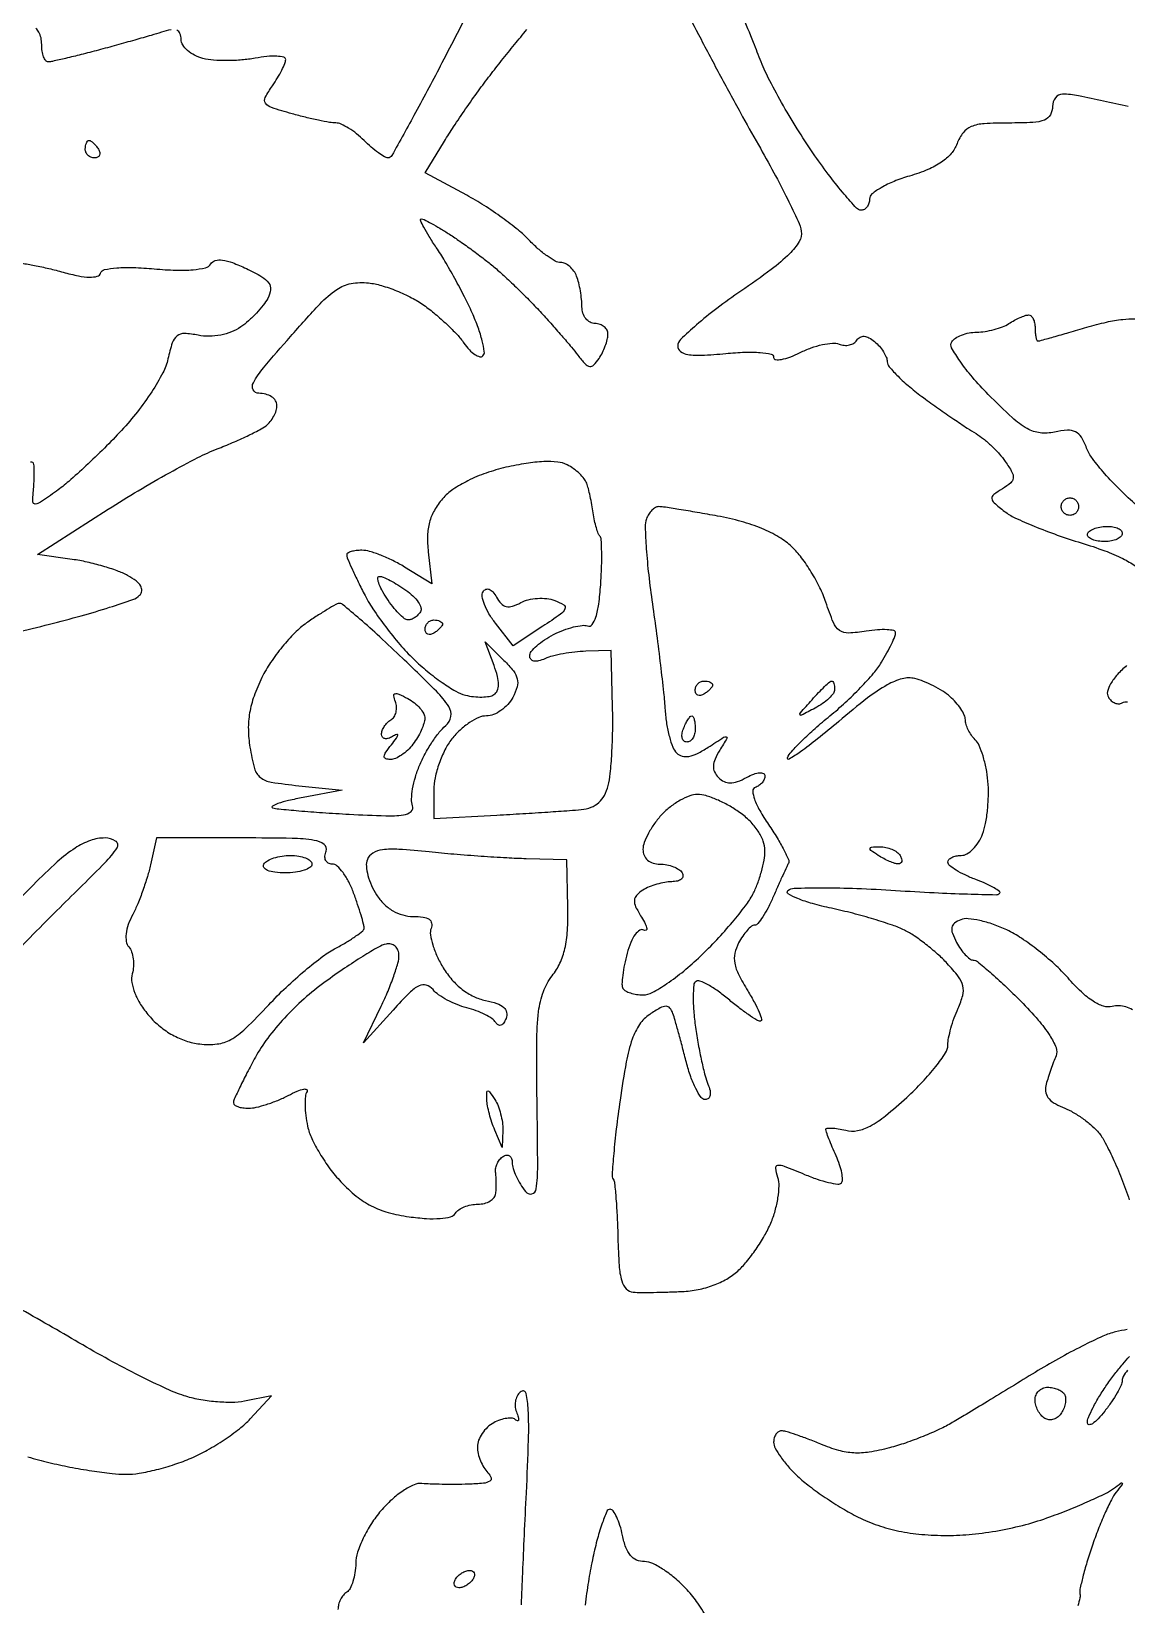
# Model space of a CAD drawing. Extents: x 0 to 102, y 0 to 135.
# Drawn here: x 30.61 to 41.24, y 43.66 to 58.92 of the extents above; entities that cross this region are included whole.
import ezdxf

# ---------------------------------------------------------------- set-up
doc = ezdxf.new("R2010")
doc.units = 0
doc.header["$MEASUREMENT"] = 0

msp = doc.modelspace()

# ---------------------------------------------------------------- linework, layer by layer
for points in [[(41.258741, 58.196565, 0.002847), (40.777221, 58.298922, 0.05103), (40.62012, 58.314968, 0.236135), (40.551436, 58.280599, 0.162165), (40.5234, 58.196429, -0.124618), (40.502486, 58.113819, -0.180211), (40.446347, 58.064752, -0.078768), (40.332469, 58.041136, -0.011818), (40.098306, 58.0356, 0.014606), (39.859303, 58.028617, 0.080605), (39.734023, 58.000696, 0.135435), (39.656216, 57.941624, 0.072343), (39.597064, 57.835315, -0.087064), (39.539269, 57.738242, -0.065977), (39.446599, 57.655587, -0.051571), (39.313802, 57.584153, -0.025846), (39.133858, 57.520746, 0.024158), (38.985604, 57.469066, 0.034618), (38.860498, 57.408181, 0.037174), (38.77049, 57.34707, 0.228883), (38.7468, 57.298031, -0.072432), (38.740766, 57.256596, -0.087312), (38.723204, 57.221451, -0.100468), (38.697106, 57.197957, -0.133962), (38.666474, 57.1896, -0.210303), (38.620413, 57.20987, -0.009139), (38.501153, 57.34492, -0.014216), (38.363955, 57.515739, -0.009524), (38.216476, 57.71835, -0.012436), (38.063828, 57.948677, -0.009989), (37.910863, 58.20361, -0.010125), (37.778909, 58.44503, -0.025256), (37.695207, 58.6278, 0.000257), (37.619738, 58.81704, 0.000097), (37.514255, 59.081001, 0.000096), (37.399489, 59.367867, 0.000118)], [(36.920209, 59.22, 0.004449), (37.085838, 58.895622, 0.002671), (37.287954, 58.513326, 0.002674), (37.493082, 58.135172, 0.00466), (37.667775, 57.8241, -0.006638), (37.81857, 57.553079, -0.008404), (37.950338, 57.298522, -0.006851), (38.053898, 57.082568, -0.065592), (38.084248, 56.985297, -0.18337), (38.06501, 56.885937, -0.059037), (37.969991, 56.766469, -0.035556), (37.793576, 56.614874, -0.010115), (37.49895, 56.405175, 0.012026), (37.263957, 56.236564, 0.017476), (37.065772, 56.075843, 0.013138), (36.912855, 55.935483, 0.203208), (36.8856, 55.87119, 0.239785), (36.912471, 55.818379, 0.119687), (36.983627, 55.789032, 0.051261), (37.116915, 55.782293, 0.010667), (37.3509, 55.799463, -0.014592), (37.538226, 55.811731, -0.029316), (37.686312, 55.808414, -0.03306), (37.791021, 55.792899, -0.353061), (37.8162, 55.761686, 0.378539), (37.835407, 55.739951, 0.075535), (37.891704, 55.741498, 0.046928), (37.974606, 55.764624, 0.024233), (38.073235, 55.807994, -0.03022), (38.180518, 55.853646, -0.032198), (38.290296, 55.884919, -0.034043), (38.387391, 55.899106, -0.111315), (38.451225, 55.889805, 0.071981), (38.501393, 55.878444, 0.074609), (38.552084, 55.881997, 0.08171), (38.595512, 55.899441, 0.118602), (38.624722, 55.928403, -0.127098), (38.655304, 55.957725, -0.149374), (38.694383, 55.966258, -0.106971), (38.741848, 55.951851, -0.046256), (38.796632, 55.914349, -0.041077), (38.842544, 55.869397, -0.037871), (38.881879, 55.816362, -0.040074), (38.909551, 55.763512, -0.092409), (38.919211, 55.719891, 0.170819), (38.939039, 55.669073, 0.019675), (39.023868, 55.577967, 0.021894), (39.137252, 55.474866, 0.0162), (39.270982, 55.3707, 0.003722), (39.416292, 55.266541, 0.003607), (39.564659, 55.163448, 0.003562), (39.696483, 55.074625, 0.01328), (39.781264, 55.021561, -0.03672), (39.852048, 54.9725, -0.020136), (39.931417, 54.902921, -0.019974), (40.006707, 54.825404, -0.029976), (40.065324, 54.751559, -0.023176), (40.130219, 54.649115, -0.156342), (40.142481, 54.59106, -0.195217), (40.117374, 54.543717, -0.039492), (40.038281, 54.487411, 0.025746), (39.952446, 54.42979, 0.260099), (39.93555, 54.391874, 0.193769), (39.956905, 54.350094, 0.014343), (40.0581, 54.267118, 0.055325), (40.158774, 54.205729, 0.011847), (40.346491, 54.123393, 0.012242), (40.569732, 54.038044, 0.011394), (40.802258, 53.961528, -0.014368), (41.030186, 53.88502, -0.02789), (41.206405, 53.808776, -0.029647), (41.327352, 53.738981, -0.343003)], [(34.888606, 59.190842, -0.003171), (34.595537, 58.618226, -0.005151), (34.33851, 58.135997, -0.001191), (34.109364, 57.718909, -0.272854), (34.07265, 57.697235, -0.137545), (34.038315, 57.706842, -0.020629), (33.978136, 57.746913, -0.02187), (33.909433, 57.801616, -0.017311), (33.84, 57.8664, 0.028212), (33.767454, 57.931191, 0.029929), (33.689438, 57.986036, 0.031354), (33.617065, 58.024659, 0.106162), (33.56505, 58.036072, -0.042658), (33.505213, 58.041455, -0.00792), (33.396677, 58.062423, -0.00844), (33.270224, 58.091172, -0.007612), (33.140364, 58.125114, -0.01047), (32.940649, 58.185107, -0.163355), (32.88402, 58.226973, -0.280741), (32.880472, 58.283259, -0.031653), (32.950014, 58.397266, 0.016278), (32.999241, 58.472656, 0.019), (33.040828, 58.547369, 0.018287), (33.070974, 58.612525, 0.099521), (33.0786, 58.650458, 0.349156), (33.059958, 58.673899, 0.044833), (32.991784, 58.683332, 0.036847), (32.896373, 58.680873, 0.021507), (32.783056, 58.664623, -0.025755), (32.654375, 58.647282, -0.01952), (32.512037, 58.641099, -0.019873), (32.377669, 58.645853, -0.042726), (32.275456, 58.662401, -0.05476), (32.194356, 58.692494, -0.062713), (32.125691, 58.738468, -0.072495), (32.079121, 58.79256, -0.142471), (32.0634, 58.846613, 0.093455), (32.052445, 58.904711, 0.214433), (32.021338, 58.935214, 0.134939)], [(30.452264, 53.092476, 0.004131), (30.783847, 53.172232, 0.006872), (31.093731, 53.254022, 0.009583), (31.368414, 53.33628, 0.006447), (31.594834, 53.412074, 0.112845), (31.66008, 53.45304, 0.166494), (31.681166, 53.496092, 0.169133), (31.671248, 53.54271, 0.097447), (31.625726, 53.592666, 0.034391), (31.543733, 53.645079, 0.038173), (31.443641, 53.690222, 0.01623), (31.303695, 53.735814, 0.015948), (31.15053, 53.775019, 0.020149), (31.006638, 53.800966), (30.668976, 53.8479), (31.356584, 54.288892, -0.008449), (31.646917, 54.468245, -0.007822), (31.950646, 54.642481, -0.007833), (32.225825, 54.789087, -0.025811), (32.413346, 54.873334, 0.0086), (32.56243, 54.934237, 0.009363), (32.705125, 54.998605, 0.008911), (32.825115, 55.058099, 0.044751), (32.88825, 55.09835, 0.060205), (32.928717, 55.138165, 0.045766), (32.962936, 55.190191, 0.046778), (32.986267, 55.245866, 0.075981), (32.994, 55.296459, 0.149423), (32.980415, 55.340903, 0.098703), (32.942196, 55.378766, 0.082002), (32.885069, 55.404299, 0.064258), (32.817646, 55.413, -0.285582), (32.762814, 55.447099, -0.246526), (32.764556, 55.515875, -0.047608), (32.864451, 55.660681, -0.005368), (33.124761, 55.963679, -0.008147), (33.412579, 56.28093, -0.054199), (33.574354, 56.419816, -0.104366), (33.71372, 56.477617, -0.073865), (33.883509, 56.484022, -0.044331), (34.007856, 56.459028, -0.024196), (34.154913, 56.407777, -0.023931), (34.300431, 56.340761, -0.03485), (34.420874, 56.267065, -0.019473), (34.530485, 56.182396, -0.015119), (34.643123, 56.082222, -0.015368), (34.742592, 55.982262, -0.035312), (34.809434, 55.899876, 0.03473), (34.862065, 55.83485, 0.057875), (34.915642, 55.789236, 0.082933), (34.961961, 55.768318, 0.26712), (34.993392, 55.776792, 0.237068), (35.007201, 55.818484, 0.024749), (34.986611, 55.922637, 0.026491), (34.947199, 56.051122, 0.018098), (34.889588, 56.192566, 0.01194), (34.814175, 56.34994, 0.007916), (34.720512, 56.526999, 0.00797), (34.624021, 56.696173, 0.015349), (34.5405, 56.827929, -0.009938), (34.471482, 56.934243, -0.018397), (34.420417, 57.02361, -0.015943), (34.387188, 57.092318, -0.542859), (34.395426, 57.105, -0.11731), (34.42218, 57.098635, -0.007699), (34.493057, 57.06151, -0.01083), (34.576713, 57.013661, -0.007859), (34.667788, 56.95695, -0.009368), (34.770435, 56.888016, -0.005652), (34.889598, 56.802687, -0.00566), (35.006118, 56.715197, -0.00987), (35.100419, 56.6397, -0.012742), (35.195578, 56.556184, -0.005785), (35.315981, 56.442344, -0.005724), (35.440257, 56.319305, -0.007815), (35.549191, 56.205451, -0.004528), (35.652139, 56.092394, -0.00391), (35.758229, 55.971862, -0.003938), (35.852697, 55.861074, -0.011412), (35.915676, 55.782451, 0.021081), (35.986404, 55.69757, 0.172704), (36.030148, 55.67413, 0.243891), (36.070192, 55.687782, 0.043549), (36.121297, 55.7514, 0.032582), (36.153899, 55.807743, 0.026147), (36.181647, 55.872087, 0.026859), (36.201035, 55.93451, 0.058868), (36.207505, 55.98405, 0.119708), (36.19823, 56.024381, 0.102025), (36.171143, 56.058736, 0.093279), (36.130268, 56.081802, 0.082121), (36.0819, 56.0898, -0.127041), (36.033505, 56.102298, -0.100761), (35.992277, 56.13747, -0.089645), (35.964561, 56.190083, -0.076657), (35.955, 56.252081, 0.025883), (35.951276, 56.323968, 0.017054), (35.939916, 56.406001, 0.017174), (35.923349, 56.485256, 0.03151), (35.903649, 56.548181, 0.062095), (35.876328, 56.599348, 0.06067), (35.837096, 56.642691, 0.065947), (35.792441, 56.67209, 0.113113), (35.749196, 56.682, -0.126848), (35.696512, 56.695584, -0.027695), (35.616463, 56.745779, -0.027161), (35.527776, 56.816006, -0.02314), (35.442121, 56.89912, 0.034139), (35.335927, 56.997724, 0.014123), (35.180001, 57.116719, 0.013896), (35.005058, 57.235336, 0.017404), (34.836229, 57.334991), (34.43431, 57.553742), (34.619249, 57.858121, -0.009855), (34.708517, 57.998721, -0.005048), (34.825695, 58.171665, -0.005014), (34.950017, 58.347428, -0.00752), (35.062344, 58.498079, -0.004134), (35.175112, 58.642185, -0.003174), (35.300582, 58.797784, -0.003209), (35.419816, 58.941846, -0.007611)], [(31.965341, 58.939978, 0.031492), (31.87305, 58.91677, -0.006443), (31.772216, 58.885972, -0.00182), (31.614359, 58.840594, -0.001834), (31.435608, 58.790623, -0.001937), (31.2597, 58.742873, -0.00326), (31.093048, 58.69949, -0.004453), (30.942318, 58.662726, -0.002951), (30.815506, 58.633778, -0.050719), (30.77325, 58.628804, -0.239122), (30.748932, 58.640659, -0.07188), (30.728438, 58.677797, -0.054547), (30.714428, 58.732268, -0.035705), (30.7098, 58.797, 0.052817), (30.702943, 58.861735, 0.072651), (30.682572, 58.916497, 0.092528), (30.652482, 58.953276, 0.176956)], [(30.516798, 56.675472, -0.009556), (30.63961, 56.653842, -0.0097), (30.779453, 56.623619, -0.009641), (30.918304, 56.587939, 0.017116), (31.067366, 56.552001, 0.045166), (31.176378, 56.539732, 0.072051), (31.248924, 56.54863, 0.250859), (31.282101, 56.580003, -0.269243), (31.319697, 56.61318, -0.029794), (31.437833, 56.629521, -0.027791), (31.599737, 56.633134, -0.014294), (31.802243, 56.620595, 0.014441), (32.014061, 56.607541, 0.0299), (32.179685, 56.612032, 0.035874), (32.29936, 56.631174, 0.199302), (32.351099, 56.668406, -0.190098), (32.394798, 56.701045, -0.099288), (32.463639, 56.705725, -0.058576), (32.561924, 56.680934, -0.020221), (32.696794, 56.62319, -0.019639), (32.846767, 56.544302, -0.106407), (32.914553, 56.48296, -0.189733), (32.931079, 56.417761, -0.09141), (32.904436, 56.334325, -0.044148), (32.860555, 56.267294, -0.021916), (32.794147, 56.190298, -0.021564), (32.71782, 56.115968, -0.029512), (32.642651, 56.056412, -0.058779), (32.553201, 56.008287, -0.046261), (32.447488, 55.977464, -0.045501), (32.335904, 55.966233, -0.051738), (32.22897, 55.976316, 0.037846), (32.09618, 55.992562, 0.179641), (32.024462, 55.969636, 0.149587), (31.97761, 55.902447, 0.023942), (31.935339, 55.746114, -0.067962), (31.885893, 55.61146, -0.022112), (31.778199, 55.428432, -0.021545), (31.638923, 55.232991, -0.022452), (31.485144, 55.053038, -0.009052), (31.318277, 54.880994, -0.008075), (31.138914, 54.708314, -0.008129), (30.97267, 54.558334, -0.02475), (30.853312, 54.464109, -0.005475), (30.697122, 54.355449, -0.134843), (30.647739, 54.3386, -0.422208), (30.624501, 54.359744, -0.034882), (30.627785, 54.450393, 0.011409), (30.633547, 54.519545, 0.008515), (30.636858, 54.595999, 0.008617), (30.63751, 54.668189, 0.019331), (30.634942, 54.722928, 0.477189), (30.601915, 54.745272, 0.052694)], [(41.34144, 54.326149, -0.017572), (41.179264, 54.475345, -0.018175), (41.029849, 54.63395, -0.018216), (40.910872, 54.780237, -0.070881), (40.854564, 54.882131, 0.044713), (40.803572, 54.986974, 0.14299), (40.746972, 55.039143, 0.133257), (40.668623, 55.054673, 0.03675), (40.543191, 55.036647, -0.082494), (40.40265, 55.02939, -0.101269), (40.277938, 55.07001, -0.057648), (40.131824, 55.176969, -0.011477), (39.899121, 55.402623, -0.016951), (39.745811, 55.569207, -0.025918), (39.625742, 55.72449, -0.023616), (39.544292, 55.854649, -0.272861), (39.545497, 55.912505, -0.11313), (39.580692, 55.948162, -0.049304), (39.640406, 55.978351, -0.045363), (39.712989, 55.999136, -0.045342), (39.788143, 56.006495, 0.036864), (39.868401, 56.012985, 0.026589), (39.956328, 56.031501, 0.02703), (40.038478, 56.058247, 0.051278), (40.1004, 56.0898, -0.019837), (40.15364, 56.121286, -0.02047), (40.208662, 56.148099, -0.020703), (40.258055, 56.167321, -0.077483), (40.29075, 56.173105, -0.193208), (40.314973, 56.163951, -0.090249), (40.335562, 56.136743, -0.068991), (40.349526, 56.095972, -0.048097), (40.3542, 56.0475, 0.020003), (40.356147, 55.99886, 0.032317), (40.362115, 55.957877, 0.03451), (40.370662, 55.927955, 0.315809), (40.381145, 55.9206, 0.067621), (40.401222, 55.923328, 0.000769), (40.532032, 55.959757, 0.002351), (40.682978, 56.002812, 0.00153), (40.856964, 56.053901, -0.016208), (41.047583, 56.103847, -0.029923), (41.205566, 56.129994, -0.034341), (41.325804, 56.134268, -0.190318)], [(41.243521, 52.770438, 0.031056), (41.151548, 52.680815, 0.052424), (41.088051, 52.594, 0.069437), (41.057276, 52.518724, 0.203495), (41.065589, 52.464477, 0.07145), (41.094649, 52.42971, 0.086731), (41.130611, 52.40722, 0.100346), (41.167699, 52.400248, 0.135668), (41.200294, 52.409758, -0.194233), (41.252713, 52.41875, -0.010732)], [(30.403522, 49.926106, -0.008359), (30.624891, 50.161102, -0.005467), (30.887551, 50.42492, 0.002588), (31.323589, 50.857866, 0.051848), (31.441307, 51.003384, 0.415205), (31.427422, 51.068364, 0.144286), (31.325503, 51.0984, 0.086164), (31.182591, 51.073588, 0.058495), (31.034318, 51.000004, 0.039668), (30.859649, 50.865331, 0.013604), (30.628631, 50.644297, 0.006064), (30.450852, 50.460275, 0.007298)], [(41.299331, 49.43088, 0.062066), (41.236633, 49.458347, 0.060844), (41.16765, 49.470003, 0.075549), (41.102999, 49.463192, -0.14487), (41.019985, 49.465846, -0.063322), (40.919647, 49.513842, -0.046634), (40.804114, 49.604596, -0.022783), (40.674089, 49.739716, 0.02737), (40.544715, 49.871715, 0.018905), (40.385051, 50.006994, 0.019112), (40.221161, 50.125708, 0.036617), (40.079935, 50.20572, 0.02648), (39.949112, 50.259391, 0.029412), (39.817812, 50.2968, 0.03066), (39.703421, 50.314961, 0.116158), (39.632137, 50.305269, 0.070802), (39.571795, 50.271692, 0.187764), (39.546416, 50.23034, 0.13666), (39.55172, 50.173098, 0.031852), (39.592128, 50.084455, 0.029147), (39.632105, 50.019203, 0.036515), (39.676775, 49.964071, 0.039685), (39.71966, 49.925108, 0.166049), (39.752185, 49.914, -0.172402), (39.794291, 49.899037, -0.007382), (39.916805, 49.796334, -0.011898), (40.059624, 49.666915, -0.00812), (40.215937, 49.513435, -0.015718), (40.383817, 49.332091, -0.035477), (40.49623, 49.182523, -0.047333), (40.557919, 49.063737, -0.197153), (40.55753, 48.984685, 0.009647), (40.534064, 48.925058, 0.005273), (40.507479, 48.851107, 0.005252), (40.482044, 48.775382, 0.00833), (40.462029, 48.709958, 0.100877), (40.456552, 48.64091, 0.124023), (40.479783, 48.580786, 0.099688), (40.533952, 48.529651, 0.048207), (40.619677, 48.487017, -0.036664), (40.706442, 48.446331, -0.022628), (40.802157, 48.386718, -0.022646), (40.891894, 48.318846, -0.037357), (40.960284, 48.252859, -0.059176), (41.025335, 48.159861, -0.014471), (41.109011, 47.992334, -0.014625), (41.194306, 47.793399, -0.014122), (41.268895, 47.5875, -0.012368)], [(30.57601, 45.094603, 0.019403), (30.780234, 45.038091, 0.01061), (30.98345, 44.994791, 0.009283), (31.197563, 44.958004, 0.009373), (31.392258, 44.931988, 0.027297), (31.527636, 44.923922, 0.043452), (31.656117, 44.93447, 0.018706), (31.824544, 44.969696, 0.018342), (32.002158, 45.020819, 0.023087), (32.162136, 45.081604, 0.02575), (32.317569, 45.15876, 0.018933), (32.481553, 45.259325, 0.01923), (32.629782, 45.366593, 0.039858), (32.734762, 45.463331), (32.940824, 45.686055), (32.678886, 45.633667, -0.047802), (32.555292, 45.621034, -0.024051), (32.398474, 45.627586, -0.02364), (32.235659, 45.650052, -0.032251), (32.092123, 45.686531, -0.030353), (31.922283, 45.753196, -0.007921), (31.658374, 45.880864, -0.008021), (31.361818, 46.03618, -0.008124), (31.071665, 46.200291, 0.002546), (30.779476, 46.369883, 0.002329), (30.476791, 46.541643, 0.002327)], [(41.249302, 46.328642, 0.024642), (41.13675, 46.306751, 0.045917), (41.012711, 46.263828, 0.010329), (40.810908, 46.167445, 0.010626), (40.581794, 46.045979, 0.010114), (40.3542, 45.912945, -0.000517), (40.125054, 45.773035, -0.000488), (39.891279, 45.630944, -0.000485), (39.684054, 45.505542, -0.00171), (39.5505, 45.42552, -0.025885), (39.427876, 45.360958, -0.012869), (39.266545, 45.291387, -0.012738), (39.095259, 45.22771, -0.018259), (38.940243, 45.180786, -0.024009), (38.74462, 45.13921, -0.053712), (38.593052, 45.131004, -0.0565), (38.448006, 45.155323, -0.029204), (38.274262, 45.216272, 0.007845), (38.150303, 45.265796, 0.009844), (38.033843, 45.30761, 0.008232), (37.935382, 45.338993, 0.073154), (37.890468, 45.3456, 0.147782), (37.862146, 45.337042, 0.098957), (37.838016, 45.312973, 0.082567), (37.821748, 45.276991, 0.065055), (37.8162, 45.234528, 0.126626), (37.830786, 45.177857, 0.027894), (37.884541, 45.09204, 0.027315), (37.959792, 44.997054, 0.023315), (38.04885, 44.905435, 0.026769), (38.163336, 44.809118, 0.01331), (38.317787, 44.699022, 0.013172), (38.484307, 44.59315, 0.01885), (38.63768, 44.508908, 0.03379), (38.827424, 44.429348, 0.031444), (39.030739, 44.37382, 0.029188), (39.253487, 44.341206, 0.02176), (39.501656, 44.3304, 0.025281), (39.743179, 44.34262, 0.019472), (40.004512, 44.379459, 0.019384), (40.263761, 44.436819, 0.024154), (40.499076, 44.510852, 0.007789), (40.695835, 44.58687, 0.008809), (40.88215, 44.666055, 0.008163), (41.037954, 44.738611, 0.047017), (41.1156, 44.785802, -0.003365), (41.189305, 44.839921, -0.405181), (41.199897, 44.838392, -0.338686), (41.19995, 44.826514, -0.003046), (41.142223, 44.751326, 0.048451), (41.095011, 44.676694, 0.011641), (41.032029, 44.544268, 0.011847), (40.966586, 44.388163, 0.011494), (40.907911, 44.227562, 0.008344), (40.857769, 44.071356, 0.011321), (40.818074, 43.928638, 0.008406), (40.789842, 43.80905, 0.113122), (40.790302, 43.764336, -0.11822), (40.79031, 43.724537, -0.018515), (40.769061, 43.648398, -0.019709)], [(41.251505, 45.934714, 0.027766), (41.211058, 45.872824, 0.131587), (41.2002, 45.832282, -0.112042), (41.190362, 45.78893, -0.018834), (41.150498, 45.713094, -0.019793), (41.09578, 45.626053, -0.016432), (41.031, 45.537885, -0.021036), (40.965887, 45.461912, -0.055182), (40.911502, 45.415177, -0.160853), (40.877898, 45.40549, -0.40304), (40.8618, 45.422217, -0.101143), (40.872953, 45.476787, -0.017725), (40.917715, 45.572203, -0.01859), (40.979275, 45.68193, -0.015746), (41.05215, 45.793176, -0.009949), (41.129683, 45.899219, -0.012851), (41.205223, 45.993223, -0.010633), (41.271511, 46.068213, -0.102209)], [(35.367837, 43.657177, -0.000535), (35.380412, 43.966193, -0.000913), (35.396386, 44.332597, -0.00065), (35.415561, 44.742945, 0.004113), (35.436114, 45.259464, 0.020385), (35.433433, 45.550202, 0.040219), (35.412657, 45.708645, 0.518577), (35.366259, 45.728438, 0.114932), (35.332195, 45.694575, 0.081859), (35.311354, 45.644748, 0.075594), (35.306607, 45.586914, 0.074487), (35.319204, 45.529971, -0.019783), (35.33597, 45.480516, -0.088975), (35.339303, 45.450282, -0.432815), (35.330247, 45.442866, -0.165135), (35.313848, 45.450952, 0.168727), (35.280394, 45.467157, 0.060025), (35.226525, 45.466989, 0.051153), (35.16264, 45.452351, 0.041007), (35.097877, 45.424247, 0.066006), (35.037421, 45.380793, 0.055418), (34.986235, 45.32064, 0.057629), (34.951465, 45.25372, 0.091265), (34.9398, 45.190343, 0.057331), (34.947232, 45.125742, 0.038899), (34.969622, 45.055076, 0.039095), (35.002437, 44.989296, 0.061203), (35.04132, 44.93952, -0.108118), (35.072796, 44.890413, -0.364021), (35.060884, 44.85712, -0.111046), (34.997825, 44.837076, -0.013305), (34.85097, 44.828258, -0.006502), (34.727691, 44.825747, -0.005671), (34.598632, 44.826261, -0.005711), (34.48194, 44.829383, -0.016787), (34.401808, 44.835141, 0.132857), (34.324383, 44.822737, 0.041093), (34.220176, 44.765107, 0.037408), (34.108149, 44.677787, 0.031567), (34.003396, 44.569934, 0.034534), (33.91086, 44.445301, 0.030534), (33.832095, 44.304014, 0.031799), (33.776982, 44.167593, 0.076466), (33.758838, 44.060443, -0.033875), (33.751286, 43.969464, -0.038555), (33.731559, 43.884301, -0.042063), (33.703611, 43.816073, -0.13694), (33.6708, 43.7805, 0.084594), (33.638418, 43.751964, 0.053428), (33.611051, 43.709538, 0.051877), (33.592472, 43.660548, 0.064795), (33.5862, 43.61235, 0.086115)], [(37.180339, 43.512713, 0.02247), (37.079895, 43.672875, 0.033886), (36.977279, 43.80165, 0.029457), (36.869048, 43.906878, 0.031762), (36.751772, 43.995833, 0.033524), (36.642282, 44.058292, 0.113327), (36.562544, 44.0766, -0.102703), (36.486123, 44.092465, -0.115647), (36.426032, 44.137173, -0.087723), (36.380826, 44.215061, -0.038391), (36.34839, 44.3304, 0.024857), (36.323865, 44.427624, 0.036672), (36.29204, 44.509646, 0.040685), (36.258034, 44.568391, 0.245968), (36.227841, 44.5842, 0.302408), (36.19588, 44.562924, 0.015195), (36.14873, 44.439809, 0.020158), (36.100483, 44.281061, 0.012765), (36.056526, 44.092657, 0.010618), (36.017652, 43.881955, 0.008695), (35.984823, 43.655276, 0.008803)]]:
    msp.add_lwpolyline(points, format="xyb")
for points in [[(31.170107, 57.8664, -0.151918), (31.187935, 57.860855, -0.038439), (31.211814, 57.841549, -0.035638), (31.236943, 57.814183, -0.029505), (31.2597, 57.7818, -0.082592), (31.272941, 57.749474, -0.161196), (31.270309, 57.722051, -0.182303), (31.252421, 57.703823, -0.108972), (31.222393, 57.6972, -0.093332), (31.188193, 57.70364, -0.09642), (31.159118, 57.722051, -0.099167), (31.139658, 57.74952, -0.105053), (31.1328, 57.7818, -0.042167), (31.135536, 57.814189, -0.061769), (31.143759, 57.841549, -0.081139), (31.155841, 57.860101, -0.210953)], [(35.811729, 54.718794, 0.093714), (35.719366, 54.745994, 0.034999), (35.583692, 54.750003, 0.029243), (35.414974, 54.733261, 0.017591), (35.217465, 54.694754, 0.02677), (35.024245, 54.638929, 0.03143), (34.848507, 54.56512, 0.034616), (34.702833, 54.479831, 0.065815), (34.60182, 54.389376, 0.047004), (34.522201, 54.276687, 0.064506), (34.4748, 54.162129, 0.060021), (34.45613, 54.033004, 0.03451), (34.463258, 53.875734), (34.498906, 53.565169), (34.232903, 53.727368, 0.021966), (34.120196, 53.789475, 0.021427), (34.001549, 53.842014, 0.021905), (33.893562, 53.879029, 0.07119), (33.81885, 53.889884, 0.029222), (33.762127, 53.886687, 0.045668), (33.71429, 53.876691, 0.05755), (33.680895, 53.862088, 0.266982), (33.6708, 53.84453, 0.101212), (33.676999, 53.814218, 0.004467), (33.720294, 53.715259, 0.007398), (33.774739, 53.598441, 0.005202), (33.83929, 53.468592, 0.029046), (33.926143, 53.320296, 0.015299), (34.049957, 53.14631, 0.015171), (34.18805, 52.975343, 0.022565), (34.319852, 52.835243, 0.020304), (34.453383, 52.715701, 0.020157), (34.596486, 52.607079, 0.020491), (34.729032, 52.522498, 0.070391), (34.823354, 52.484117, 0.033143), (34.902967, 52.469659, 0.033052), (34.983865, 52.465829, 0.034946), (35.054691, 52.472124, 0.09909), (35.100959, 52.48933, 0.158453), (35.133325, 52.527529, 0.097314), (35.144835, 52.585925, 0.063819), (35.134547, 52.66659, 0.026006), (35.101129, 52.772245), (35.015124, 53.0019), (35.197455, 52.821857, -0.029757), (35.289417, 52.719554, -0.109751), (35.327313, 52.641915, -0.131506), (35.325271, 52.563551, -0.051004), (35.283716, 52.462307, -0.062595), (35.235074, 52.393655, -0.054578), (35.168843, 52.33553, -0.057409), (35.095905, 52.29601, -0.095758), (35.027564, 52.2828, 0.104811), (34.953767, 52.267159, 0.042231), (34.862999, 52.21732, 0.039402), (34.77106, 52.145182, 0.040074), (34.69214, 52.059891, 0.049743), (34.624974, 51.954433, 0.032388), (34.568306, 51.821498, 0.032483), (34.529531, 51.683149, 0.052126), (34.5168, 51.56136), (34.5168, 51.285739), (35.13015, 51.320152, 0.001236), (35.380037, 51.334791, 0.001332), (35.62368, 51.350321, 0.001256), (35.832699, 51.36473, 0.006386), (35.948952, 51.374532, 0.066594), (36.043128, 51.396571, 0.09098), (36.117508, 51.441595, 0.088307), (36.172573, 51.511263, 0.0592), (36.209801, 51.606, 0.040253), (36.230456, 51.722337, 0.009798), (36.245202, 51.916905, 0.009982), (36.253306, 52.14136, 0.009793), (36.252524, 52.3674), (36.239849, 52.9173), (35.991675, 52.910218, 0.02112), (35.885807, 52.902714, 0.016997), (35.772912, 52.885999, 0.017322), (35.669555, 52.863362, 0.041478), (35.59545, 52.837716, -0.042092), (35.534416, 52.816678, -0.105903), (35.487654, 52.814958, -0.179596), (35.458796, 52.831852, -0.173138), (35.4474, 52.863776, -0.171112), (35.462551, 52.906753, -0.040308), (35.515741, 52.962888, -0.036942), (35.590986, 53.021036, -0.029134), (35.68005, 53.07272, -0.026278), (35.776257, 53.115109, -0.029344), (35.872941, 53.14542, -0.030564), (35.957314, 53.161124, -0.117419), (36.009999, 53.155259, 0.33429), (36.053539, 53.168756, 0.079501), (36.089893, 53.240983, 0.044211), (36.118326, 53.368566, 0.015717), (36.136899, 53.554658, 0.008544), (36.145526, 53.723792, 0.012618), (36.14681, 53.872383, 0.007851), (36.142839, 53.995287, 0.18661), (36.12907, 54.026372, -0.109934), (36.112951, 54.051688, -0.017432), (36.094702, 54.108052, -0.018609), (36.077718, 54.177145, -0.015324), (36.064635, 54.25193, 0.009994), (36.051617, 54.331321, 0.008589), (36.034831, 54.414264, 0.008678), (36.016989, 54.48904, 0.024511), (36.001094, 54.540316, 0.081691), (35.976338, 54.584303, 0.03485), (35.930397, 54.634083, 0.033301), (35.872909, 54.681455, 0.037363)], [(40.6926, 54.3978, -0.099038), (40.724887, 54.391341, -0.097945), (40.752349, 54.372949, -0.097945), (40.770741, 54.345487, -0.099038), (40.7772, 54.3132, -0.099038), (40.770741, 54.280913, -0.097945), (40.752349, 54.253451, -0.097945), (40.724887, 54.235059, -0.099038), (40.6926, 54.2286, -0.099038), (40.660313, 54.235059, -0.097945), (40.632851, 54.253451, -0.097945), (40.614459, 54.280913, -0.099038), (40.608, 54.3132, -0.099038), (40.614459, 54.345487, -0.097945), (40.632851, 54.372949, -0.097945), (40.660313, 54.391341, -0.099038)], [(36.698207, 54.3132, 0.135969), (36.667461, 54.304681, 0.061873), (36.634339, 54.278754, 0.05466), (36.604024, 54.240792, 0.049598), (36.581492, 54.195938, 0.101212), (36.568434, 54.117361, 0.008015), (36.579706, 53.905267, 0.010617), (36.602775, 53.650656, 0.007931), (36.638601, 53.371088, -0.003081), (36.679288, 53.076289, -0.002919), (36.717111, 52.77565, -0.002898), (36.747483, 52.50924, -0.010245), (36.762484, 52.3377, 0.02299), (36.777338, 52.206475, 0.025422), (36.803898, 52.081569, 0.025957), (36.837225, 51.97833, 0.105702), (36.872886, 51.923274, 0.133466), (36.926374, 51.892646, 0.108259), (36.992654, 51.89006, 0.072516), (37.075757, 51.917735, 0.028457), (37.180631, 51.97822, -0.002301), (37.330652, 52.075534, -0.205865), (37.356243, 52.079789, -0.503996), (37.362524, 52.06476, -0.005102), (37.292843, 51.950608, 0.035107), (37.247011, 51.864278, 0.093119), (37.231001, 51.796566, 0.122112), (37.242467, 51.738984, 0.086673), (37.280486, 51.684874, 0.084138), (37.335001, 51.646159, 0.113688), (37.393765, 51.632819, 0.087858), (37.463653, 51.645423, 0.034438), (37.553317, 51.685739, -0.031123), (37.623899, 51.718039, -0.071027), (37.680865, 51.731084, -0.137229), (37.717039, 51.724148, -0.284471), (37.7316, 51.700627, -0.105108), (37.724557, 51.667495, -0.070319), (37.703921, 51.634528, -0.066251), (37.673393, 51.606722, -0.0713), (37.637374, 51.588691, 0.339589), (37.613727, 51.5537, 0.07095), (37.629593, 51.476264, 0.044137), (37.680468, 51.365908, 0.019013), (37.766363, 51.228358, -0.01221), (37.849742, 51.098793, -0.018466), (37.91526, 50.981788, -0.013559), (37.961979, 50.884183, -0.247197), (37.959798, 50.850866, 0.028044), (37.942537, 50.818812, 0.00251), (37.904175, 50.7358, 0.003263), (37.859534, 50.636195, 0.002541), (37.812262, 50.52735, -0.018117), (37.762561, 50.42202, -0.026169), (37.710567, 50.333167, -0.02441), (37.662415, 50.267204, -0.226617), (37.631429, 50.2524, 0.174902), (37.601181, 50.241485, 0.036274), (37.559747, 50.201698, 0.03405), (37.51597, 50.145881, 0.02641), (37.475979, 50.079798, 0.071601), (37.439386, 49.979062, 0.09869), (37.438547, 49.88305, 0.07023), (37.476633, 49.771212, 0.021281), (37.564503, 49.614498, -0.01354), (37.629786, 49.502176, -0.025578), (37.675183, 49.40778, -0.028906), (37.699695, 49.338338, -0.499293), (37.687262, 49.3218, -0.139675), (37.652656, 49.33166, -0.011153), (37.57217, 49.384094, -0.014408), (37.477871, 49.452637, -0.010541), (37.377099, 49.533866, 0.019936), (37.275982, 49.612285, 0.029173), (37.180661, 49.672238, 0.028737), (37.100927, 49.710327, 0.239892), (37.062283, 49.707125, 0.236404), (37.040499, 49.671828, 0.019422), (37.034948, 49.560482, 0.022755), (37.039774, 49.420748, 0.015421), (37.0574, 49.262409, 0.009129), (37.084225, 49.09615, 0.009339), (37.116921, 48.932246, 0.009142), (37.150539, 48.791121, 0.03813), (37.178705, 48.70845, -0.043862), (37.198408, 48.648378, -0.102759), (37.199558, 48.601357, -0.170866), (37.182784, 48.571981, -0.180298), (37.151712, 48.5604, -0.246033), (37.111147, 48.581647, -0.034087), (37.060838, 48.666018, -0.032612), (37.011118, 48.782209, -0.022137), (36.969284, 48.91995, 0.002267), (36.931175, 49.066065, 0.002466), (36.892778, 49.207775, 0.002314), (36.858733, 49.328827, 0.01211), (36.838083, 49.394879, 0.086564), (36.809042, 49.448049, 0.238086), (36.77131, 49.465386, 0.120326), (36.714869, 49.449384, 0.017594), (36.612664, 49.386587, 0.097898), (36.514275, 49.288999, 0.065579), (36.443222, 49.146785, 0.03827), (36.385319, 48.925442, 0.009361), (36.325004, 48.553207, 0.005437), (36.288628, 48.277219, 0.008168), (36.263456, 48.035681, 0.004005), (36.247192, 47.831504, 0.157548), (36.257879, 47.788032, -0.113629), (36.271937, 47.746623, -0.005212), (36.285519, 47.597084, -0.00845), (36.296871, 47.417864, -0.005938), (36.303837, 47.215884, 0.010491), (36.315489, 46.948708, 0.052913), (36.340772, 46.801678, 0.117711), (36.384732, 46.723153, 0.19396), (36.452508, 46.691003, 0.014933), (36.526763, 46.688782, 0.003688), (36.648664, 46.689677, 0.00377), (36.788296, 46.692785, 0.003768), (36.9279, 46.697999, 0.037129), (37.083037, 46.716562, 0.039828), (37.230001, 46.7577, 0.042055), (37.36076, 46.818718, 0.05461), (37.467553, 46.896546, 0.036572), (37.553316, 46.986999, 0.020258), (37.644858, 47.10863, 0.020109), (37.728051, 47.240023, 0.030425), (37.788533, 47.36106, 0.032019), (37.830593, 47.48051, 0.030087), (37.858102, 47.606852, 0.031456), (37.868631, 47.721798, 0.084143), (37.857237, 47.802979, -0.040931), (37.836192, 47.894712, -0.421308), (37.857496, 47.922518, -0.124175), (37.917348, 47.914842, -0.005287), (38.116451, 47.834113, 0.017062), (38.238717, 47.78786, 0.024983), (38.349332, 47.756342, 0.022589), (38.439055, 47.739787, 0.234851), (38.473587, 47.751387, 0.211524), (38.485726, 47.782826, 0.036253), (38.47782, 47.847911, 0.034062), (38.456381, 47.928037, 0.024499), (38.422142, 48.014123, -0.006457), (38.384476, 48.099705, -0.008657), (38.352688, 48.178289, -0.006337), (38.328175, 48.244537, -0.085639), (38.3238, 48.269892, -0.383942), (38.335197, 48.282546, -0.036914), (38.380243, 48.283928, -0.032253), (38.442259, 48.277227, -0.018452), (38.515946, 48.261598, 0.110265), (38.630094, 48.258599, 0.075343), (38.752682, 48.302486, 0.047558), (38.902418, 48.402576, 0.014613), (39.108146, 48.580661, 0.017633), (39.261334, 48.731595, 0.022605), (39.390684, 48.881373, 0.021311), (39.485568, 49.013017, 0.146513), (39.5082, 49.088594, -0.048772), (39.514939, 49.157512, -0.018619), (39.537152, 49.251468, -0.018229), (39.569029, 49.35242, -0.021308), (39.606761, 49.445556, 0.042179), (39.651708, 49.571332, 0.124989), (39.652638, 49.662288, 0.104168), (39.609576, 49.752339, 0.024442), (39.501011, 49.880575, 0.023086), (39.407342, 49.971993, 0.016423), (39.294588, 50.065859, 0.016629), (39.180841, 50.14847, 0.033589), (39.0852, 50.204216, 0.032882), (38.971317, 50.251674, 0.009583), (38.790328, 50.309636, 0.009586), (38.583528, 50.367225, 0.010123), (38.378382, 50.41573, -0.014629), (38.19338, 50.461236, -0.028666), (38.049807, 50.510054, -0.037808), (37.958492, 50.555371, -0.506134), (37.955382, 50.587177, -0.178841), (38.015676, 50.611066, -0.005304), (38.292246, 50.614577, -0.009968), (38.622536, 50.60868, -0.006641), (39.0006, 50.589356, 0.003437), (39.376185, 50.567745, 0.005434), (39.698497, 50.554931, 0.00163), (39.977146, 50.547794, 0.192968), (40.010221, 50.560202, 0.469314), (40.009338, 50.579008, 0.02995), (39.957028, 50.613757, 0.02688), (39.878306, 50.654016, 0.014516), (39.777571, 50.695419, -0.020078), (39.674383, 50.739177, -0.028932), (39.587328, 50.786631, -0.02845), (39.523408, 50.831668, -0.228904), (39.5082, 50.863148, -0.187366), (39.517994, 50.888367, -0.089406), (39.546092, 50.909797, -0.069229), (39.587831, 50.924328, -0.049233), (39.637194, 50.9292, 0.134408), (39.692347, 50.944299, 0.062535), (39.751453, 50.990109, 0.055338), (39.805295, 51.057238, 0.050569), (39.845022, 51.136549, 0.045041), (39.873373, 51.237689, 0.020886), (39.892632, 51.372877, 0.020493), (39.901145, 51.517554, 0.026826), (39.896398, 51.649899, 0.025505), (39.878837, 51.774068, 0.026534), (39.848873, 51.894145, 0.027446), (39.811934, 51.994567, 0.094792), (39.77317, 52.05167, -0.044293), (39.736518, 52.095462, -0.036761), (39.705532, 52.147763, -0.038219), (39.684243, 52.200305, -0.077294), (39.6774, 52.244308, 0.108662), (39.667275, 52.290347, 0.037301), (39.63391, 52.350345, 0.034987), (39.586005, 52.413097, 0.033917), (39.52935, 52.469257, 0.037357), (39.458614, 52.521761, 0.022512), (39.367859, 52.573583, 0.022482), (39.272479, 52.617195, 0.036251), (39.187494, 52.644553, 0.125978), (39.064587, 52.643118, 0.062528), (38.919273, 52.583861, 0.037519), (38.728187, 52.456719, 0.010361), (38.448166, 52.228968, -0.006981), (38.241934, 52.058902, -0.014871), (38.076891, 51.934507, -0.020732), (37.965932, 51.862651, -0.72605), (37.950303, 51.876435, -0.084555), (37.988829, 51.935665, -0.011765), (38.091027, 52.041289, -0.013185), (38.219392, 52.16135, -0.010839), (38.362437, 52.2828, 0.016308), (38.512012, 52.412636, 0.014209), (38.660045, 52.557883, 0.01443), (38.786429, 52.696958, 0.040387), (38.863756, 52.803453, 0.011192), (38.916157, 52.893937, 0.014072), (38.960402, 52.980099, 0.012221), (38.993371, 53.053568, 0.099671), (39.0006, 53.089472, 0.354615), (38.983493, 53.110559, 0.038586), (38.916907, 53.119301, 0.033745), (38.824927, 53.118008, 0.019841), (38.715687, 53.104703, -0.029146), (38.543179, 53.086942, -0.167792), (38.456455, 53.112648, -0.140385), (38.395792, 53.189031, -0.018371), (38.322823, 53.385559, 0.034533), (38.265431, 53.526053, 0.023251), (38.181816, 53.677901, 0.023463), (38.086686, 53.817924, 0.042263), (37.994387, 53.921446, 0.055711), (37.867549, 54.017242, 0.035429), (37.70196, 54.10026, 0.031127), (37.502228, 54.169045, 0.022297), (37.271912, 54.221721, 0.002334), (37.074399, 54.256762, 0.003199), (36.896317, 54.286328, 0.002075), (36.746551, 54.309572, 0.037473)], [(41.031, 54.120739, -0.044872), (41.095779, 54.1198, -0.067802), (41.150498, 54.106434, -0.091879), (41.187298, 54.083453, -0.210357), (41.2002, 54.054142, -0.201195), (41.187486, 54.023824, -0.084737), (41.150498, 53.998107, -0.064806), (41.095767, 53.980632, -0.044935), (41.031, 53.9748, -0.037503), (40.966204, 53.979667, -0.056318), (40.911502, 53.994363, -0.073935), (40.874132, 54.015888, -0.229038), (40.8618, 54.041397, -0.218405), (40.873934, 54.067851, -0.068155), (40.911502, 54.092175, -0.053734), (40.966213, 54.110983, -0.037158)], [(33.988426, 53.6364, -0.102116), (34.025778, 53.628691, -0.017323), (34.091905, 53.597423, -0.018293), (34.168097, 53.554512, -0.015379), (34.245591, 53.503711, -0.03802), (34.31456, 53.447134, -0.055219), (34.365075, 53.386849, -0.070669), (34.391296, 53.33201, -0.217979), (34.386323, 53.292211, -0.057576), (34.362508, 53.262065, -0.050193), (34.331396, 53.236551, -0.052887), (34.298056, 53.219156, -0.09408), (34.267737, 53.2134, -0.171803), (34.232383, 53.225917, -0.028026), (34.177678, 53.275528, -0.028084), (34.117458, 53.343913, -0.021455), (34.05928, 53.4249, -0.021212), (34.010872, 53.506094, -0.043013), (33.981302, 53.574272, -0.072798), (33.972997, 53.62046, -0.423788)], [(35.125224, 53.435205, 0.061515), (35.170963, 53.372877, 0.148959), (35.220039, 53.344836, 0.13383), (35.280044, 53.347401, 0.045681), (35.361016, 53.381645, -0.064044), (35.43417, 53.409472, -0.042546), (35.523041, 53.422952, -0.042464), (35.613182, 53.421204, -0.062594), (35.690182, 53.403232, -0.048476), (35.77806, 53.360654, -0.380897), (35.790183, 53.32074, -0.132584), (35.747032, 53.269157, -0.007576), (35.574037, 53.15197), (35.28711, 52.963885), (35.114608, 53.183186, -0.031648), (35.052446, 53.273418, -0.041506), (35.008304, 53.363189, -0.047069), (34.986106, 53.440392, -0.187004), (34.99496, 53.488008, -0.156414), (35.022028, 53.511128, -0.197953), (35.054639, 53.511315, -0.121406), (35.090405, 53.485415, -0.048092)], [(33.5965, 53.374614, 0.091727), (33.564119, 53.363392, 0.006661), (33.482194, 53.315405, 0.009139), (33.385679, 53.254696, 0.006784), (33.281238, 53.184264, 0.045557), (33.16832, 53.089552, 0.02405), (33.045726, 52.953584, 0.023724), (32.932701, 52.801204, 0.033631), (32.84834, 52.655057, 0.027206), (32.771293, 52.473771, 0.044094), (32.728375, 52.312013, 0.046827), (32.715962, 52.152433, 0.035999), (32.731316, 51.978257, 0.025378), (32.775138, 51.773297, 0.162414), (32.832829, 51.68589, 0.128134), (32.938236, 51.640014, 0.013542), (33.206514, 51.605336), (33.6285, 51.562373), (33.2478, 51.49054, 0.010121), (33.107293, 51.461071, 0.023568), (33.003782, 51.431966, 0.049724), (32.94999, 51.407906, 0.653725), (32.9517, 51.392011, 0.052623), (33.010747, 51.380009, 0.002699), (33.205303, 51.362456, 0.004274), (33.437271, 51.344785, 0.003085), (33.696231, 51.328888, 0.005832), (34.049856, 51.313504, 0.041466), (34.221063, 51.322256, 0.141224), (34.295701, 51.355101, 0.320895), (34.310422, 51.41166, -0.10448), (34.300237, 51.475497, -0.030238), (34.311298, 51.575221, -0.02898), (34.337774, 51.688879, -0.027289), (34.377636, 51.801079, -0.025249), (34.43128, 51.913155, -0.021063), (34.499044, 52.026451, -0.021579), (34.570009, 52.124957, -0.052793), (34.632323, 52.188842, 0.182229), (34.681934, 52.27591, 0.184025), (34.661458, 52.37363, 0.054089), (34.54221, 52.521514, 0.005215), (34.211578, 52.844492, 0.00506), (33.992182, 53.050171, 0.007917), (33.798877, 53.222185, 0.003111), (33.631265, 53.364839, 0.215646)], [(34.5168, 53.2134, -0.042167), (34.549189, 53.210664, -0.061769), (34.576549, 53.202441, -0.081139), (34.595101, 53.190359, -0.210953), (34.6014, 53.176093, -0.151918), (34.595855, 53.158265, -0.038439), (34.576549, 53.134386, -0.035638), (34.549183, 53.109257, -0.029505), (34.5168, 53.0865, -0.082592), (34.484474, 53.073259, -0.161196), (34.457051, 53.075891, -0.182303), (34.438823, 53.093779, -0.108972), (34.4322, 53.123807, -0.093332), (34.43864, 53.158007, -0.09642), (34.457051, 53.187082, -0.099167), (34.48452, 53.206542, -0.105053)], [(37.1394, 52.6212, -0.042167), (37.171789, 52.618464, -0.061769), (37.199149, 52.610241, -0.081139), (37.217701, 52.598159, -0.210953), (37.224, 52.583893, -0.151918), (37.218455, 52.566065, -0.038439), (37.199149, 52.542186, -0.035638), (37.171783, 52.517057, -0.029505), (37.1394, 52.4943, -0.082592), (37.107074, 52.481059, -0.161196), (37.079651, 52.483691, -0.182303), (37.061423, 52.501579, -0.108972), (37.0548, 52.531607, -0.093332), (37.06124, 52.565807, -0.09642), (37.079651, 52.594882, -0.099167), (37.10712, 52.614342, -0.105053)], [(38.379212, 52.6212, -0.244125), (38.390411, 52.615385, -0.067504), (38.399826, 52.597223, -0.051931), (38.406272, 52.570841, -0.033985), (38.4084, 52.539577, -0.161453), (38.395765, 52.501467, -0.042245), (38.352485, 52.452588, -0.038419), (38.290911, 52.402302, -0.031205), (38.21805, 52.358066, -0.002317), (38.084871, 52.288965, -0.452992), (38.072346, 52.29392, -0.272217), (38.07567, 52.311381, -0.001601), (38.188862, 52.43969, -0.008385), (38.252732, 52.50924, -0.012386), (38.311257, 52.567881, -0.007639), (38.361636, 52.614473, -0.184832)], [(34.264904, 52.450981, -0.044662), (34.328707, 52.409119, -0.048271), (34.382266, 52.357558, -0.053756), (34.418614, 52.304489, -0.130558), (34.429509, 52.258673, -0.073932), (34.420789, 52.208997, -0.027202), (34.394596, 52.1426, -0.026254), (34.357646, 52.07208, -0.02855), (34.314433, 52.00785, -0.041356), (34.263538, 51.951204, -0.040538), (34.203693, 51.90329, -0.043521), (34.144189, 51.870231, -0.105419), (34.095265, 51.8598, -0.086561), (34.05014, 51.867671, -0.334299), (34.035506, 51.889998, -0.137253), (34.049533, 51.929923, -0.017712), (34.104591, 52.00294, 0.00972), (34.155016, 52.067634, 0.129017), (34.166302, 52.095405, 0.575929), (34.156122, 52.103226, 0.037782), (34.11495, 52.082547, -0.059513), (34.074434, 52.064351, -0.125621), (34.040264, 52.062528, -0.188186), (34.017941, 52.076795, -0.158843), (34.0092, 52.103614, -0.090019), (34.015822, 52.140098, -0.053206), (34.035745, 52.179769, -0.050964), (34.065001, 52.216426, -0.060526), (34.099567, 52.244065, 0.111572), (34.130588, 52.274495, 0.081909), (34.149829, 52.318847, 0.076466), (34.154617, 52.370048, 0.076902), (34.143771, 52.420215, -0.04521), (34.127429, 52.477906, -0.395869), (34.140489, 52.498363, -0.172866), (34.177006, 52.494934, -0.013858)], [(37.021551, 52.2828, -0.289661), (37.034405, 52.274671, -0.046727), (37.045033, 52.245523, -0.039339), (37.052391, 52.20453, -0.024748), (37.0548, 52.1559, -0.062722), (37.048689, 52.107379, -0.08088), (37.030729, 52.066277, -0.098158), (37.004107, 52.038771, -0.152681), (36.972855, 52.029, -0.184534), (36.945734, 52.039362, -0.147206), (36.929286, 52.066277, -0.100118), (36.926958, 52.107309, -0.055937), (36.939606, 52.1559, -0.02136), (36.960682, 52.204508, -0.030395), (36.983765, 52.245523, -0.030693), (37.005789, 52.27543, -0.222225)], [(37.077637, 51.5214, 0.090561), (37.002278, 51.507638, 0.038295), (36.908807, 51.463883, 0.036273), (36.813535, 51.400523, 0.039324), (36.731147, 51.325597, 0.032548), (36.660752, 51.240151, 0.031546), (36.601234, 51.145424, 0.033158), (36.559816, 51.055494, 0.091584), (36.5472, 50.987197, 0.102846), (36.559106, 50.929925, 0.111907), (36.592705, 50.884117, 0.103132), (36.645306, 50.854726, 0.076148), (36.711407, 50.8446, -0.046881), (36.778098, 50.838333, -0.046318), (36.842737, 50.819749, -0.050262), (36.896088, 50.792449, -0.111412), (36.9279, 50.76, -0.170746), (36.934933, 50.727848, -0.187649), (36.91987, 50.699871, -0.119238), (36.882025, 50.680714, -0.055749), (36.827143, 50.674105, 0.042443), (36.759298, 50.667756, 0.026724), (36.681779, 50.649477, 0.026763), (36.606908, 50.623117, 0.043657), (36.5472, 50.592086, 0.058463), (36.485314, 50.541697, 0.180341), (36.463971, 50.493099, 0.129139), (36.476438, 50.431563, 0.02457), (36.532296, 50.330729, -0.019436), (36.569923, 50.264418, -0.071887), (36.585647, 50.219067, -0.344324), (36.577436, 50.203024, -0.252188), (36.556646, 50.204262, 0.285272), (36.516863, 50.204174, 0.096104), (36.472528, 50.162904, 0.060071), (36.429258, 50.085469, 0.031199), (36.39362, 49.980465, 0.016114), (36.367307, 49.869384, 0.020572), (36.350627, 49.765514, 0.018974), (36.343697, 49.679235, 0.137037), (36.353113, 49.63905, 0.144201), (36.3777, 49.614638, 0.046204), (36.425541, 49.594238, 0.04168), (36.485864, 49.58028, 0.036037), (36.550707, 49.5756, 0.126787), (36.637179, 49.597885, 0.022635), (36.780602, 49.685763, 0.023179), (36.943044, 49.807045, 0.019092), (37.104825, 49.950623, 0.01343), (37.263297, 50.110848, 0.012743), (37.415819, 50.282119, 0.012803), (37.542898, 50.440407, 0.043098), (37.61391, 50.552493, 0.029805), (37.658981, 50.653694, 0.021998), (37.697029, 50.7703, 0.02238), (37.723271, 50.884086, 0.045509), (37.7316, 50.97541, 0.089556), (37.71489, 51.067958, 0.056976), (37.665072, 51.165763, 0.0507), (37.586957, 51.261137, 0.04114), (37.48589, 51.346439, 0.027698), (37.379881, 51.413404, 0.025788), (37.264611, 51.470005, 0.026699), (37.156938, 51.509492, 0.074666)], [(32.671373, 51.0984), (31.823044, 51.0984), (31.766048, 50.838901, -0.019647), (31.735873, 50.723376, -0.012193), (31.691887, 50.590273, -0.012228), (31.641977, 50.460827, -0.021533), (31.593621, 50.356908, 0.034233), (31.550598, 50.257957, 0.055662), (31.529686, 50.168844, 0.070299), (31.531248, 50.094804, 0.133605), (31.555754, 50.040955, -0.093322), (31.58233, 49.993066, -0.047835), (31.597702, 49.925877, -0.04525), (31.600604, 49.85127, -0.051099), (31.589633, 49.78044, 0.102804), (31.585283, 49.695039, 0.056619), (31.613003, 49.593744, 0.04814), (31.669652, 49.48398, 0.034315), (31.752461, 49.373049, 0.043527), (31.858303, 49.269604, 0.044767), (31.979515, 49.187128, 0.046014), (32.110083, 49.12944, 0.052086), (32.2437, 49.099563, 0.057365), (32.41308, 49.099341, 0.100937), (32.545697, 49.14248, 0.063703), (32.688421, 49.249392, 0.012343), (32.91455, 49.479831, -0.015742), (33.082165, 49.648334, -0.014028), (33.266465, 49.812771, -0.014225), (33.440524, 49.951238, -0.0416), (33.570338, 50.032697, 0.015099), (33.67365, 50.09014, 0.021942), (33.760787, 50.147418, 0.018565), (33.826702, 50.198842, 0.221298), (33.84, 50.227416, 0.067661), (33.83526, 50.26228, 0.005802), (33.810156, 50.348982, 0.00758), (33.777314, 50.452006, 0.005804), (33.738405, 50.563644, 0.03158), (33.691641, 50.671204, 0.041516), (33.635149, 50.762069, 0.04711), (33.577689, 50.825842, 0.187987), (33.52956, 50.8446, -0.129023), (33.491854, 50.854495, -0.157594), (33.467253, 50.881172, -0.127843), (33.45989, 50.922102, -0.072653), (33.471006, 50.9715, 0.339964), (33.451873, 51.035852, 0.117789), (33.356416, 51.0753, 0.034949), (33.140299, 51.094262, 0.004412)], [(34.471749, 50.962455, 0.008673), (34.176891, 50.987504, 0.047411), (34.017126, 50.983134, 0.103375), (33.924354, 50.951552, 0.169149), (33.871313, 50.888776, 0.111088), (33.861845, 50.823999, 0.044309), (33.876642, 50.734969, 0.04103), (33.91038, 50.638137, 0.040712), (33.959548, 50.547847, 0.052301), (34.03249, 50.45848, 0.062069), (34.118654, 50.391916, 0.065281), (34.214578, 50.350974, 0.068365), (34.316302, 50.337, -0.032531), (34.413159, 50.330692, -0.11474), (34.471194, 50.308942, -0.204805), (34.495318, 50.2721, -0.136366), (34.490445, 50.221146, 0.131933), (34.483945, 50.158904, 0.035129), (34.506739, 50.060902, 0.033087), (34.549474, 49.949031, 0.028841), (34.608343, 49.838321, 0.043447), (34.692833, 49.723221, 0.048343), (34.793237, 49.628908, 0.051331), (34.903741, 49.560404, 0.06383), (35.018214, 49.521847, -0.031155), (35.129171, 49.492368, -0.099147), (35.195442, 49.454457, -0.167187), (35.223064, 49.406462, -0.140238), (35.217892, 49.347679, -0.052815), (35.19512, 49.303063, -0.15544), (35.168746, 49.28152, -0.233931), (35.14205, 49.283744, -0.119191), (35.117529, 49.307999, 0.107353), (35.082253, 49.344564, 0.030134), (35.013361, 49.384855, 0.028911), (34.927931, 49.422102, 0.026864), (34.836673, 49.450293, -0.033971), (34.74197, 49.481028, -0.028387), (34.646237, 49.525922, -0.029329), (34.563189, 49.577285, -0.066482), (34.509017, 49.627278, 0.145023), (34.443997, 49.670816, 0.196428), (34.374299, 49.664813, 0.078693), (34.281252, 49.596843, 0.011828), (34.121634, 49.428627), (33.833573, 49.1103), (34.005987, 49.46648, 0.013602), (34.071988, 49.612852, 0.014943), (34.127754, 49.758121, 0.014474), (34.167941, 49.884577, 0.069802), (34.1784, 49.959133, 0.092489), (34.168956, 50.009751, 0.121775), (34.142098, 50.048076, 0.127382), (34.101523, 50.06837, 0.106802), (34.053274, 50.068253, 0.076317), (33.980409, 50.040196, 0.00867), (33.8283, 49.949588, 0.010326), (33.650343, 49.834206, 0.008229), (33.463115, 49.702698, 0.024563), (33.257084, 49.5368, 0.023815), (33.066077, 49.349857, 0.02491), (32.903746, 49.156629, 0.037638), (32.784542, 48.972149, 0.005176), (32.702727, 48.818051, 0.007436), (32.633728, 48.679779, 0.004325), (32.578572, 48.562419, 0.10809), (32.571, 48.527801, 0.247496), (32.581505, 48.507879, 0.066516), (32.61449, 48.491228, 0.051228), (32.662339, 48.47991, 0.03337), (32.71905, 48.476321, 0.056519), (32.79204, 48.484859, 0.020452), (32.892769, 48.512764, 0.019978), (33.001533, 48.552601, 0.022438), (33.102535, 48.599649, -0.017407), (33.189774, 48.641358, -0.049711), (33.253726, 48.661973, -0.182215), (33.281827, 48.657784, -0.427489), (33.286617, 48.639364, 0.114857), (33.270322, 48.590983, 0.027516), (33.266813, 48.505717, 0.026837), (33.273635, 48.404869, 0.023754), (33.291313, 48.301077, 0.056413), (33.33155, 48.183186, 0.024765), (33.409467, 48.037506, 0.024129), (33.508322, 47.889514, 0.029704), (33.614832, 47.762172, 0.032998), (33.764054, 47.623466, 0.052431), (33.909961, 47.528258, 0.051928), (34.073517, 47.464893, 0.031651), (34.276649, 47.423171, 0.018454), (34.44415, 47.40596, 0.034926), (34.579789, 47.406549, 0.042852), (34.679371, 47.4226, 0.19537), (34.725792, 47.456541, -0.107598), (34.758618, 47.490534, -0.050998), (34.812726, 47.519156, -0.047233), (34.877916, 47.538629, -0.049008), (34.944793, 47.5452, 0.06185), (35.008324, 47.553089, 0.074747), (35.063709, 47.576264, 0.088213), (35.102715, 47.610578, 0.145727), (35.119024, 47.65095, 0.016287), (35.121982, 47.698654, 0.010075), (35.122499, 47.754826, 0.010103), (35.120768, 47.810389, 0.017872), (35.11678, 47.856071, -0.082717), (35.118555, 47.898066, -0.061612), (35.133627, 47.942017, -0.061323), (35.159062, 47.981188, -0.079872), (35.191356, 48.009113, -0.112126), (35.224419, 48.020448, -0.183865), (35.25269, 48.013026, -0.158681), (35.271692, 47.987271, -0.080403), (35.2782, 47.947062, 0.078342), (35.286996, 47.891269, 0.029188), (35.315859, 47.817093, 0.028059), (35.357334, 47.738494, 0.030305), (35.406399, 47.66712, 0.293925), (35.468679, 47.645354, 0.310716), (35.511673, 47.693132, 0.033872), (35.525498, 47.914006, 0.00242), (35.519313, 48.529276, -0.004695), (35.516099, 49.113364, -0.028667), (35.53455, 49.414441, -0.057255), (35.580254, 49.607116, -0.07998), (35.666064, 49.761641, 0.058242), (35.741166, 49.884085, 0.05254), (35.789193, 50.024831, 0.041933), (35.813804, 50.199422, 0.019764), (35.81761, 50.427265), (35.80712, 50.8869), (35.414693, 50.896476, -0.007887), (35.225584, 50.904077, -0.003478), (34.975828, 50.919808, -0.003441), (34.711224, 50.940153, -0.004619)], [(38.847557, 51.012505, -0.053738), (38.906157, 51.006725, -0.049393), (38.96395, 50.988568, -0.052761), (39.012476, 50.961519, -0.101161), (39.0429, 50.9292, -0.058538), (39.057987, 50.89687, -0.128516), (39.059722, 50.869832, -0.195945), (39.048348, 50.852417, -0.157323), (39.026743, 50.845895, -0.074451), (38.992006, 50.851771, -0.021733), (38.941128, 50.870901, -0.021318), (38.885007, 50.897715, -0.021347), (38.8314, 50.9292, -0.010223), (38.760103, 50.97737, -0.295079), (38.752236, 50.996937, -0.343021), (38.76698, 51.009824, -0.012098)], [(33.125893, 50.9292, -0.039081), (33.204969, 50.92301, -0.058208), (33.271739, 50.904349, -0.076538), (33.317225, 50.876984, -0.222681), (33.3324, 50.8446, -0.257909), (33.314429, 50.812077, -0.061379), (33.25638, 50.784851, -0.048032), (33.17275, 50.766153, -0.031003), (33.073607, 50.76, -0.027979), (32.973383, 50.765613, -0.069343), (32.902295, 50.783791, -0.145541), (32.867934, 50.811456, -0.297719), (32.8671, 50.8446, -0.130646), (32.901504, 50.877129, -0.045439), (32.964688, 50.904349, -0.041396), (33.043012, 50.922953, -0.037634)], [(35.109, 48.5604, -0.050598), (35.140106, 48.499561, -0.029001), (35.165553, 48.421074, -0.028709), (35.18216, 48.338361, -0.04208), (35.186358, 48.2643), (35.181708, 48.0951), (35.109, 48.2643, -0.021159), (35.080818, 48.338374, -0.016424), (35.056284, 48.421074, -0.016709), (35.038494, 48.49984, -0.038039), (35.031642, 48.5604, -0.011111), (35.030578, 48.634228, -0.411928), (35.041434, 48.645, -0.247646), (35.058871, 48.635799, -0.006504)], [(40.476107, 45.7686, -0.050179), (40.525833, 45.763597, -0.047705), (40.574457, 45.748775, -0.051353), (40.61494, 45.726982, -0.105582), (40.639725, 45.701111, -0.121369), (40.650691, 45.667115, -0.05604), (40.64875, 45.620385, -0.050802), (40.63539, 45.56913, -0.049309), (40.611876, 45.521072, -0.082179), (40.578197, 45.482483, -0.092301), (40.53512, 45.45866, -0.10065), (40.489483, 45.453136, -0.118908), (40.448259, 45.466654, -0.08074), (40.412263, 45.497889, -0.053432), (40.38183, 45.54352, -0.052427), (40.361169, 45.59575, -0.068085), (40.3542, 45.646693, -0.099038), (40.363507, 45.693217, -0.097945), (40.39001, 45.73279, -0.097945), (40.429583, 45.759293, -0.099038)], [(34.865186, 43.992, -0.117858), (34.89323, 43.985296, -0.186277), (34.909576, 43.967149, -0.154201), (34.91119, 43.93975, -0.076764), (34.8975, 43.9074, -0.064269), (34.871227, 43.875038, -0.051777), (34.835722, 43.847651, -0.053414), (34.796842, 43.829021, -0.085235), (34.760614, 43.8228, -0.117858), (34.73257, 43.829504, -0.186277), (34.716224, 43.847651, -0.154201), (34.71461, 43.87505, -0.076764), (34.7283, 43.9074, -0.064269), (34.754573, 43.939762, -0.051777), (34.790078, 43.967149, -0.053414), (34.828958, 43.985779, -0.085235)]]:
    msp.add_lwpolyline(points, format="xyb", close=True)

doc.saveas('drawing.dxf')
